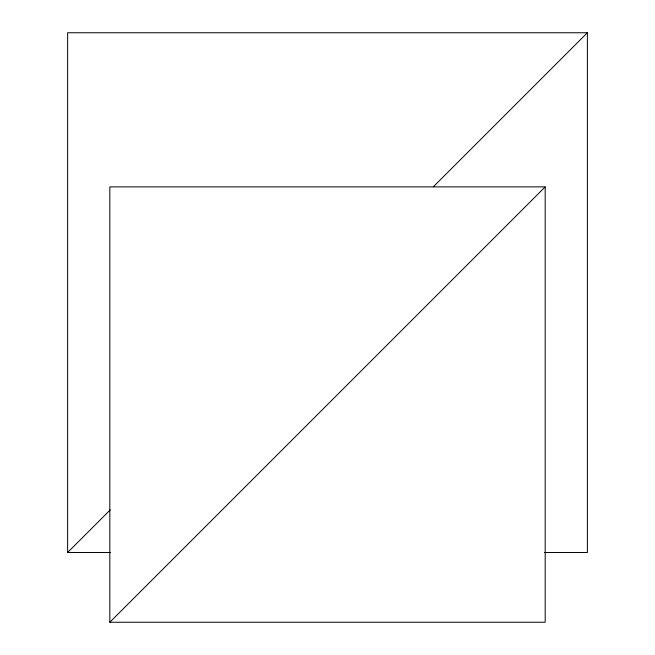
<?xml version="1.0" encoding="UTF-8"?>
<svg xmlns="http://www.w3.org/2000/svg" width="655" height="655" viewBox="0 0 655 655"><rect width="100%" height="100%" fill="white"/><g stroke="black" fill="none" stroke-linecap="round" stroke-linejoin="round"><path stroke-width="0.98" d="M110.597 552.492L67.629 552.492L110.277 509.844M433.397 186.724L587.371 32.75L587.371 552.492L544.403 552.492M109.819 622.25L545.181 186.88L109.819 186.88L109.819 622.25L545.181 622.25L545.181 186.88M587.371 32.75L67.629 32.75L67.629 552.492"/></g></svg>
